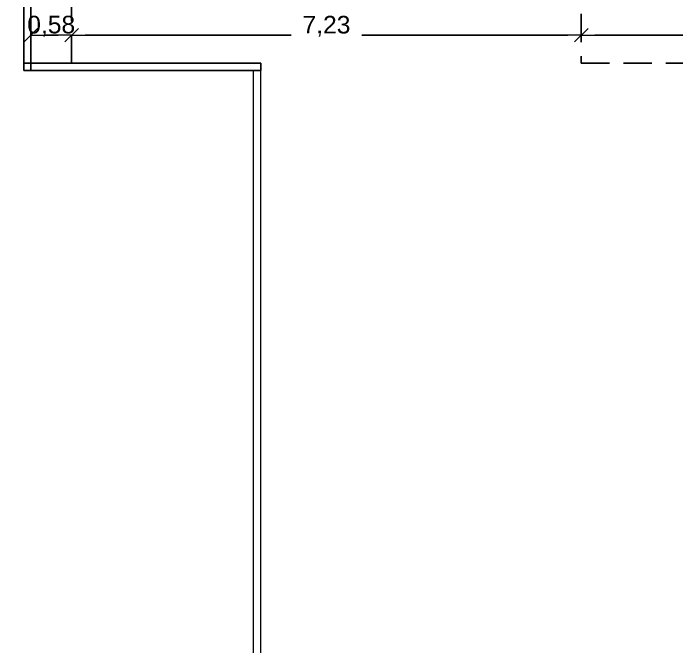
# Model space of a CAD drawing. Header units: millimetres. Extents: x 141848 to 1648660, y -821378 to -151356.
# Drawn here: x 223358 to 232764, y -214984 to -205996 of the extents above; entities that cross this region are included whole.
import ezdxf

# ---------------------------------------------------------------- set-up
doc = ezdxf.new("R2010")
doc.units = ezdxf.units.MM
doc.header["$MEASUREMENT"] = 0
doc.linetypes.add('DASHED', pattern=[600, 400, -200])
for name, color, linetype in [('Cotations - 1_100', 7, 'Continuous'), ('Equipement - Autoclaves', 6, 'Continuous'), ('Structure - Murs extérieurs', 7, 'Continuous')]:
    doc.layers.add(name, color=color, linetype=linetype)
doc.styles.add('STYLE_GENERE_2', font='')
doc.styles.get('STYLE_GENERE_2').set_extended_font_data('Arial')
doc.dimstyles.new('STYLE_GENERE__1', dxfattribs={"dimtxt": 250, "dimasz": 190, "dimexe": 1.25, "dimexo": 0.625, "dimgap": 0, "dimtad": 1, "dimlfac": 0.001, "dimtxsty": 'STYLE_GENERE_2', "dimblk": 'ARROWHEAD_6', "dimblk1": 'ARROWHEAD_6', "dimblk2": 'ARROWHEAD_6', "dimcen": 2.5, "dimse1": 1, "dimse2": 1, "dimclrd": 7, "dimclre": 7, "dimclrt": 7, "dimazin": 3, "dimtfac": 1, "dimtmove": 0, "dimatfit": 3})

# ---------------------------------------------------------------- blocks, each defined once
blk = doc.blocks.new('ARROWHEAD_6')
at = {"color": 0, "linetype": 'Continuous', "lineweight": 0}
for p, q in [((-0.5, -0.5), (0.5, 0.5)), ((0, 0), (-1, 0))]:
    blk.add_line(p, q, dxfattribs=at)
blk = doc.blocks.new('*D1152')
at = {"color": 7}
for p, q in [((219695.5, -177071.5), (231100.8, -177071.5)), ((232350.8, -177071.5), (243756, -177071.5))]:
    blk.add_line(p, q, dxfattribs=at)
at = {"layer": 'Defpoints'}
for p in [(219505.5, -177071.5), (219505.5, -207204.5), (243946, -207202.2)]:
    blk.add_point(p, dxfattribs=at)
at = {"layer": 'Cotations - 1_100', "color": 7, "xscale": 190, "yscale": 190, "rotation": 180}
blk.add_blockref('ARROWHEAD_6', (219505.5, -177071.5), dxfattribs=at)
at = {"layer": 'Cotations - 1_100', "color": 7, "xscale": 190, "yscale": 190}
blk.add_blockref('ARROWHEAD_6', (243946, -177071.5), dxfattribs=at)
at = {"layer": 'Cotations - 1_100', "color": 7, "insert": (231725.8, -176946.5), "char_height": 250, "attachment_point": 5, "style": 'STYLE_GENERE_2'}
blk.add_mtext('\\A1;{\\pql;\\fArial|b0|i0|c0|p38;24,44}', dxfattribs=at)
blk = doc.blocks.new('*D1218')
at = {"color": 7}
blk.add_line((223796, -206306), (223996, -206306), dxfattribs=at)
at = {"layer": 'Defpoints'}
for p in [(223606, -206306), (223606, -206306), (224186, -206306)]:
    blk.add_point(p, dxfattribs=at)
at = {"layer": 'Cotations - 1_100', "color": 7, "xscale": 190, "yscale": 190, "rotation": 180}
blk.add_blockref('ARROWHEAD_6', (223606, -206306), dxfattribs=at)
at = {"layer": 'Cotations - 1_100', "color": 7, "xscale": 190, "yscale": 190}
blk.add_blockref('ARROWHEAD_6', (224186, -206306), dxfattribs=at)
at = {"layer": 'Cotations - 1_100', "color": 7, "insert": (223896, -206179.75), "char_height": 250, "attachment_point": 5, "style": 'STYLE_GENERE_2'}
blk.add_mtext('\\A1;{\\pql;\\fArial|b0|i0|c0|p38;0,58}', dxfattribs=at)
blk = doc.blocks.new('*D1219')
at = {"color": 7}
for p, q in [((224376, -206306), (227298.5, -206306)), ((228298.5, -206306), (231221, -206306))]:
    blk.add_line(p, q, dxfattribs=at)
at = {"layer": 'Defpoints'}
for p in [(224186, -206306), (224186, -206306), (231411, -206306)]:
    blk.add_point(p, dxfattribs=at)
at = {"layer": 'Cotations - 1_100', "color": 7, "xscale": 190, "yscale": 190, "rotation": 180}
blk.add_blockref('ARROWHEAD_6', (224186, -206306), dxfattribs=at)
at = {"layer": 'Cotations - 1_100', "color": 7, "xscale": 190, "yscale": 190}
blk.add_blockref('ARROWHEAD_6', (231411, -206306), dxfattribs=at)
at = {"layer": 'Cotations - 1_100', "color": 7, "insert": (227798.5, -206181), "char_height": 250, "attachment_point": 5, "style": 'STYLE_GENERE_2'}
blk.add_mtext('\\A1;{\\pql;\\fArial|b0|i0|c0|p38;7,23}', dxfattribs=at)
blk = doc.blocks.new('*D1220')
at = {"color": 7}
for p, q in [((231601, -206306), (233161, -206306)), ((234161, -206306), (235721, -206306))]:
    blk.add_line(p, q, dxfattribs=at)
at = {"layer": 'Defpoints'}
for p in [(231411, -206306), (231411, -206306), (235911, -206306)]:
    blk.add_point(p, dxfattribs=at)
at = {"layer": 'Cotations - 1_100', "color": 7, "xscale": 190, "yscale": 190, "rotation": 180}
blk.add_blockref('ARROWHEAD_6', (231411, -206306), dxfattribs=at)
at = {"layer": 'Cotations - 1_100', "color": 7, "xscale": 190, "yscale": 190}
blk.add_blockref('ARROWHEAD_6', (235911, -206306), dxfattribs=at)
at = {"layer": 'Cotations - 1_100', "color": 7, "insert": (233661, -206181), "char_height": 250, "attachment_point": 5, "style": 'STYLE_GENERE_2'}
blk.add_mtext('\\A1;{\\pql;\\fArial|b0|i0|c0|p38;4,50}', dxfattribs=at)

msp = doc.modelspace()

# ---------------------------------------------------------------- linework, layer by layer
at = {"layer": 'Equipement - Autoclaves', "linetype": 'DASHED'}
for points in [[(223606, -206706), (224186, -206706), (224186, -198206), (223606, -198206)], [(231411, -206706), (235911, -206706), (235911, -198206), (231411, -198206)]]:
    msp.add_lwpolyline(points, close=True, dxfattribs=at)
at = {"layer": 'Structure - Murs extérieurs'}
for points in [[(223506, -206806), (223506, -198106)], [(223606, -206806), (223606, -198106)], [(223506, -206706), (226866, -206706)], [(223506, -206806), (223506, -206706)], [(226866, -206806), (226866, -206706)], [(223506, -206806), (223606, -206806)], [(223506, -206806), (226866, -206806)]]:
    msp.add_lwpolyline(points, dxfattribs=at)
at = {"layer": 'Structure - Murs extérieurs', "color": 7, "linetype": 'Continuous', "lineweight": 5}
for points in [[(226766.034, -224865.276), (226766.034, -206806)], [(226866.034, -224865.276), (226866.034, -206806)]]:
    msp.add_lwpolyline(points, dxfattribs=at)

# ---------------------------------------------------------------- dimensions: what is measured, and where the dimension line sits
at = {"layer": 'Cotations - 1_100', "color": 7, "linetype": 'Continuous', "lineweight": 5}
dim = msp.add_linear_dim(base=(219505.542, -177071.511), p1=(219505.542, -207204.46), p2=(243946.034, -207202.207), dimstyle='STYLE_GENERE__1', override={"dimzin": 0}, dxfattribs=at)
dim.commit()
dim.dimension.update_dxf_attribs({"geometry": '*D1152', "text_midpoint": (231725.788, -176946.511)})
at = {"layer": 'Cotations - 1_100'}
for base, p1, p2, picture, middle in [((223606, -206306), (223606, -206306), (224186, -206306), '*D1218', (223896, -206179.75)), ((224186, -206306), (224186, -206306), (231411, -206306), '*D1219', (227798.5, -206181)), ((231411, -206306), (231411, -206306), (235911, -206306), '*D1220', (233661, -206181))]:
    dim = msp.add_linear_dim(base=base, p1=p1, p2=p2, dimstyle='STYLE_GENERE__1', override={"dimzin": 0}, dxfattribs=at)
    dim.commit()
    dim.dimension.update_dxf_attribs({"geometry": picture, "text_midpoint": middle})

doc.saveas('drawing.dxf')
